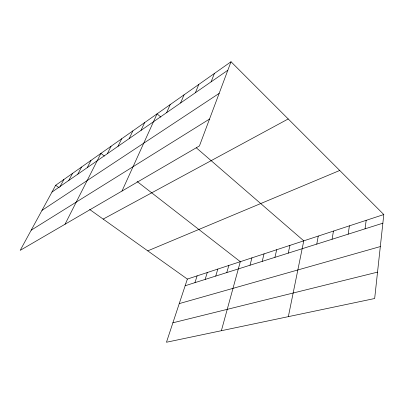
<?xml version="1.0" encoding="UTF-8"?>
<svg xmlns="http://www.w3.org/2000/svg" width="404" height="404" viewBox="0 0 404 404"><rect width="100%" height="100%" fill="white"/><g stroke="black" fill="none" stroke-linecap="round" stroke-linejoin="round"><path stroke-width="0.61" d="M383.8 214.544L374.67 298.516L166.463 342.244L187.36 279.073L383.8 214.544L231.017 61.756L55.676 185.264L20.2 250.354L199.44 145.935L231.017 61.756M365.059 228.821L366.165 220.337M348.152 234.174L349.404 225.841M332.073 239.259L333.457 231.083M316.761 244.107L318.261 236.072M288.345 316.645L303.768 240.834L196.319 147.824M288.229 253.136L289.931 245.379M274.922 257.348L276.705 249.722M262.191 261.373L264.049 253.879M250.005 265.231L251.929 257.863M221.377 330.709L240.314 261.676L137.092 181.482M226.796 272.574L228.836 265.448M215.736 276.073L217.832 269.064M205.131 279.432L207.267 272.533M194.94 282.654L197.117 275.866M211.105 81.83L214.408 73.457M195.395 92.718L198.788 84.456M180.598 102.964L184.078 94.824M166.65 112.63L170.19 104.601M121.993 191.052L157.065 113.847L160.832 117.109M141.006 130.396L144.642 122.599M129.194 138.577L132.86 130.896M117.983 146.344L121.68 138.774M107.338 153.722L111.05 146.263M65.029 224.235L100.929 153.389L104.353 156.045M87.274 167.62L91.001 160.383M77.81 174.174L81.547 167.044M68.791 180.421L72.523 173.397M60.186 186.385L63.913 179.467M51.959 192.082L227.836 70.245M41.991 210.378L219.145 93.4M31.204 230.169L209.519 119.064M103.166 219.094L288.219 118.958M147.753 250.859L339.729 170.473M185.148 285.754L382.861 223.19M179.24 303.611L380.321 246.566M172.892 322.801L377.538 272.129M55.676 185.264L59.262 187.82M89.663 209.479L187.36 279.073"/></g></svg>
